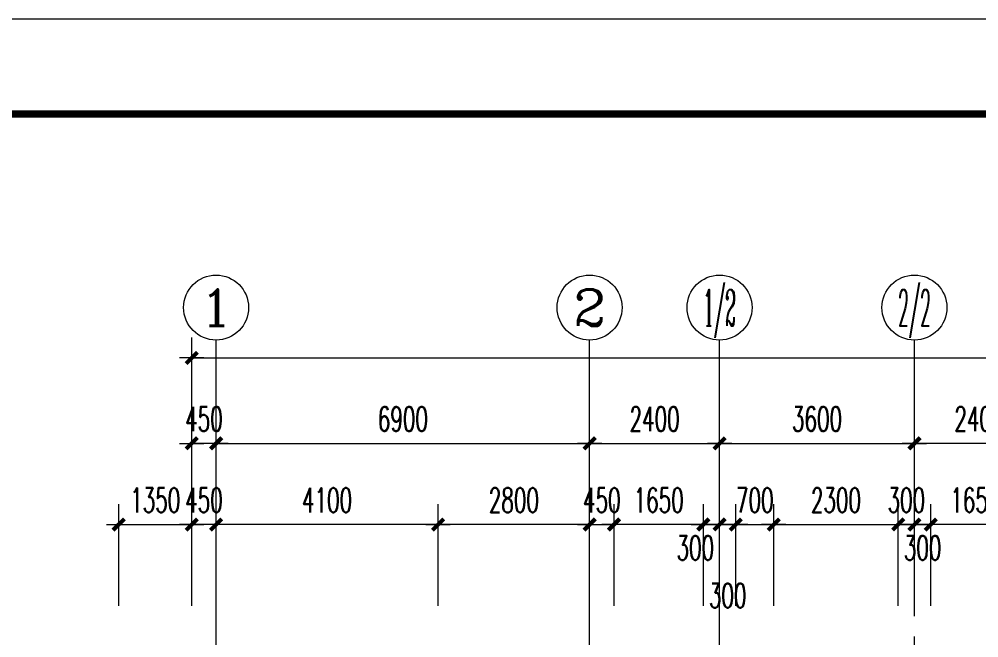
# Model space of a CAD drawing. Extents: x 1575758 to 1999219, y -897052 to -636879.
# Drawn here: x 1744357 to 1762084, y -760173 to -748741 of the extents above; entities that cross this region are included whole.
import ezdxf
from ezdxf.enums import TextEntityAlignment as Align

# ---------------------------------------------------------------- set-up
doc = ezdxf.new("R2010")
doc.units = 0
doc.header["$LTSCALE"] = 1500
doc.header["$MEASUREMENT"] = 0
doc.linetypes.add('CENTER', pattern=[2, 1.25, -0.25, 0.25, -0.25])
doc.layers.get('0').update_dxf_attribs({"linetype": 'CONTINUOUS', "lineweight": 5})
doc.layers.get('DEFPOINTS').update_dxf_attribs({"linetype": 'CONTINUOUS', "lineweight": 5})
for name, color, linetype, lineweight in [('AXIS', 7, 'CONTINUOUS', 5), ('AXIS_TEXT', 7, 'CONTINUOUS', 5), ('DOTE', 7, 'CENTER', 5), ('PUB_DIM', 7, 'CONTINUOUS', 5)]:
    doc.layers.add(name, color=color, linetype=linetype, lineweight=lineweight)
doc.styles.add('COMPLEX', font='COMPLEX')
doc.styles.add('DIM_FONT', font='romans.shx', dxfattribs={"width": 0.6})
doc.dimstyles.new('NORMAL', dxfattribs={"dimscale": 1.5, "dimtxt": 300, "dimasz": 1, "dimexe": 250, "dimexo": 300, "dimgap": 150, "dimtad": 1, "dimdec": 0, "dimdsep": 46, "dimtxsty": 'DIM_FONT', "dimblk1": '_DIMX', "dimblk2": '_DIMX', "dimsah": 1, "dimcen": 2.5, "dimdle": 0.3, "dimclrd": 256, "dimclre": 256, "dimclrt": 256, "dimadec": 0, "dimazin": 0, "dimtfac": 1, "dimtdec": 0, "dimtix": 1, "dimtmove": 2, "dimatfit": 3, "dimldrblk": '_DIMX', "dimfxl": 1, "dimtvp": 1, "dimtolj": 1, "dimtzin": 0, "dimlwd": -1, "dimlwe": -1, "dimarcsym": 0})

# ---------------------------------------------------------------- blocks, each defined once
blk = doc.blocks.new('_AXISO')
blk.add_circle((0, 0), 0.5)
at = {"layer": 'AXIS_TEXT', "style": 'COMPLEX', "width": 1.041667}
blk.add_attdef('A', text='', height=0.56, dxfattribs=at).set_placement((-0.25, -0.28), (0.25, -0.28), align=Align.FIT)
blk = doc.blocks.new('_DIMX')
blk.add_line((-150, 0), (150, 0))
at = {"const_width": 50}
blk.add_lwpolyline([(-70, -70), (70, 70)], dxfattribs=at)
blk = doc.blocks.new('*D1916')
at = {"layer": 'DEFPOINTS', "color": 0, "lineweight": 5}
for p in [(1754895, -756579), (1747995, -759729), (1754895, -759729)]:
    blk.add_point(p, dxfattribs=at)
at = {"layer": 'PUB_DIM'}
for p, q in [((1747995, -759279), (1747995, -756204)), ((1754895, -759279), (1754895, -756204)), ((1747996, -756579), (1754893, -756579))]:
    blk.add_line(p, q, dxfattribs=at)
at = {"layer": 'PUB_DIM', "xscale": 1.5, "yscale": 1.5, "zscale": 1.5, "rotation": 180}
blk.add_blockref('_DIMX', (1747995, -756579), dxfattribs=at)
at = {"layer": 'PUB_DIM', "xscale": 1.5, "yscale": 1.5, "zscale": 1.5}
blk.add_blockref('_DIMX', (1754895, -756579), dxfattribs=at)
at = {"layer": 'PUB_DIM', "insert": (1751445, -756129), "char_height": 450, "attachment_point": 5, "style": 'DIM_FONT'}
blk.add_mtext('\\A1;6900', dxfattribs=at)
blk = doc.blocks.new('*D1917')
at = {"layer": 'DEFPOINTS', "color": 0, "lineweight": 5}
for p in [(1757295, -756579), (1754895, -759729), (1757295, -759729)]:
    blk.add_point(p, dxfattribs=at)
at = {"layer": 'PUB_DIM'}
for p, q in [((1754895, -759279), (1754895, -756204)), ((1757295, -759279), (1757295, -756204)), ((1754896, -756579), (1757293, -756579))]:
    blk.add_line(p, q, dxfattribs=at)
at = {"layer": 'PUB_DIM', "xscale": 1.5, "yscale": 1.5, "zscale": 1.5, "rotation": 180}
blk.add_blockref('_DIMX', (1754895, -756579), dxfattribs=at)
at = {"layer": 'PUB_DIM', "xscale": 1.5, "yscale": 1.5, "zscale": 1.5}
blk.add_blockref('_DIMX', (1757295, -756579), dxfattribs=at)
at = {"layer": 'PUB_DIM', "insert": (1756095, -756129), "char_height": 450, "attachment_point": 5, "style": 'DIM_FONT'}
blk.add_mtext('\\A1;2400', dxfattribs=at)
blk = doc.blocks.new('*D1923')
at = {"layer": 'DEFPOINTS', "color": 0, "lineweight": 5}
for p in [(1760895, -756579), (1757295, -759729), (1760895, -759729)]:
    blk.add_point(p, dxfattribs=at)
at = {"layer": 'PUB_DIM'}
for p, q in [((1757295, -759279), (1757295, -756204)), ((1760895, -759279), (1760895, -756204)), ((1757296, -756579), (1760893, -756579))]:
    blk.add_line(p, q, dxfattribs=at)
at = {"layer": 'PUB_DIM', "xscale": 1.5, "yscale": 1.5, "zscale": 1.5, "rotation": 180}
blk.add_blockref('_DIMX', (1757295, -756579), dxfattribs=at)
at = {"layer": 'PUB_DIM', "xscale": 1.5, "yscale": 1.5, "zscale": 1.5}
blk.add_blockref('_DIMX', (1760895, -756579), dxfattribs=at)
at = {"layer": 'PUB_DIM', "insert": (1759095, -756129), "char_height": 450, "attachment_point": 5, "style": 'DIM_FONT'}
blk.add_mtext('\\A1;3600', dxfattribs=at)
blk = doc.blocks.new('*D1924')
at = {"layer": 'DEFPOINTS', "color": 0, "lineweight": 5}
for p in [(1760895, -756579), (1760895, -759729), (1763295, -759729)]:
    blk.add_point(p, dxfattribs=at)
at = {"layer": 'PUB_DIM'}
for p, q in [((1760895, -759279), (1760895, -756204)), ((1763295, -759279), (1763295, -756204)), ((1763293, -756579), (1760896, -756579))]:
    blk.add_line(p, q, dxfattribs=at)
at = {"layer": 'PUB_DIM', "xscale": 1.5, "yscale": 1.5, "zscale": 1.5, "rotation": 180}
blk.add_blockref('_DIMX', (1760895, -756579), dxfattribs=at)
at = {"layer": 'PUB_DIM', "xscale": 1.5, "yscale": 1.5, "zscale": 1.5}
blk.add_blockref('_DIMX', (1763295, -756579), dxfattribs=at)
at = {"layer": 'PUB_DIM', "insert": (1762095, -756129), "char_height": 450, "attachment_point": 5, "style": 'DIM_FONT'}
blk.add_mtext('\\A1;2400', dxfattribs=at)
blk = doc.blocks.new('*D1929')
at = {"layer": 'DEFPOINTS', "color": 0, "lineweight": 5}
for p in [(1761195, -758079), (1761195, -760029), (1762845, -760029)]:
    blk.add_point(p, dxfattribs=at)
at = {"layer": 'PUB_DIM'}
for p, q in [((1761195, -759579), (1761195, -757704)), ((1762845, -759579), (1762845, -757704)), ((1762843, -758079), (1761196, -758079))]:
    blk.add_line(p, q, dxfattribs=at)
at = {"layer": 'PUB_DIM', "xscale": 1.5, "yscale": 1.5, "zscale": 1.5}
for p, rotation in [((1761195, -758079), 179.9999999999879), ((1762845, -758079), 359.9999999999879)]:
    blk.add_blockref('_DIMX', p, dxfattribs=dict(at, rotation=rotation))
at = {"layer": 'PUB_DIM', "insert": (1762020, -757629), "char_height": 450, "attachment_point": 5, "style": 'DIM_FONT'}
blk.add_mtext('\\A1;1650', dxfattribs=at)
blk = doc.blocks.new('*D1931')
at = {"layer": 'DEFPOINTS', "color": 0, "lineweight": 5}
for p in [(1756995, -758079), (1756995, -760029), (1757295, -760029)]:
    blk.add_point(p, dxfattribs=at)
at = {"layer": 'PUB_DIM'}
for p, q in [((1756995, -759579), (1756995, -757704)), ((1757295, -759579), (1757295, -757704)), ((1756993, -758079), (1756992, -758079)), ((1757295, -758079), (1756995, -758079)), ((1757296, -758079), (1757298, -758079))]:
    blk.add_line(p, q, dxfattribs=at)
at = {"layer": 'PUB_DIM', "xscale": 1.5, "yscale": 1.5, "zscale": 1.5}
for p, rotation in [((1756995, -758079), 8.756855357630192e-05), ((1757295, -758079), 180.0000875685536)]:
    blk.add_blockref('_DIMX', p, dxfattribs=dict(at, rotation=rotation))
at = {"layer": 'PUB_DIM', "insert": (1756847, -758511), "char_height": 450, "attachment_point": 5, "rotation": 0.0001, "style": 'DIM_FONT'}
blk.add_mtext('\\A1;300', dxfattribs=at)
blk = doc.blocks.new('*D1932')
at = {"layer": 'DEFPOINTS', "color": 0, "lineweight": 5}
for p in [(1755345, -758079), (1755345, -760029), (1756995, -760029)]:
    blk.add_point(p, dxfattribs=at)
at = {"layer": 'PUB_DIM'}
for p, q in [((1755345, -759579), (1755345, -757704)), ((1756995, -759579), (1756995, -757704)), ((1756993, -758079), (1755346, -758079))]:
    blk.add_line(p, q, dxfattribs=at)
at = {"layer": 'PUB_DIM', "xscale": 1.5, "yscale": 1.5, "zscale": 1.5}
for p, rotation in [((1755345, -758079), 179.9999999999959), ((1756995, -758079), 359.999999999996)]:
    blk.add_blockref('_DIMX', p, dxfattribs=dict(at, rotation=rotation))
at = {"layer": 'PUB_DIM', "insert": (1756170, -757629), "char_height": 450, "attachment_point": 5, "style": 'DIM_FONT'}
blk.add_mtext('\\A1;1650', dxfattribs=at)
blk = doc.blocks.new('*D1933')
at = {"layer": 'DEFPOINTS', "color": 0, "lineweight": 5}
for p in [(1752095, -758079), (1752095, -760029), (1754895, -760029)]:
    blk.add_point(p, dxfattribs=at)
at = {"layer": 'PUB_DIM'}
for p, q in [((1752095, -759579), (1752095, -757704)), ((1754895, -759579), (1754895, -757704)), ((1754893, -758079), (1752096, -758079))]:
    blk.add_line(p, q, dxfattribs=at)
at = {"layer": 'PUB_DIM', "xscale": 1.5, "yscale": 1.5, "zscale": 1.5}
for p, rotation in [((1752095, -758079), 180.0000079412412), ((1754895, -758079), 7.941241184639125e-06)]:
    blk.add_blockref('_DIMX', p, dxfattribs=dict(at, rotation=rotation))
at = {"layer": 'PUB_DIM', "insert": (1753495, -757629), "char_height": 450, "attachment_point": 5, "rotation": 0, "style": 'DIM_FONT'}
blk.add_mtext('\\A1;2800', dxfattribs=at)
blk = doc.blocks.new('*D1988')
at = {"layer": 'DEFPOINTS', "color": 0, "lineweight": 5}
for p in [(1825495, -755000), (1825495, -759570), (1747545, -759876)]:
    blk.add_point(p, dxfattribs=at)
at = {"layer": 'PUB_DIM'}
for p, q in [((1747545, -759426), (1747545, -754625)), ((1825495, -759120), (1825495, -754625)), ((1747546, -755000), (1825493, -755000))]:
    blk.add_line(p, q, dxfattribs=at)
at = {"layer": 'PUB_DIM', "xscale": 1.5, "yscale": 1.5, "zscale": 1.5, "rotation": 180}
blk.add_blockref('_DIMX', (1747545, -755000), dxfattribs=at)
at = {"layer": 'PUB_DIM', "xscale": 1.5, "yscale": 1.5, "zscale": 1.5}
blk.add_blockref('_DIMX', (1825495, -755000), dxfattribs=at)
at = {"layer": 'PUB_DIM', "insert": (1786520, -754550), "char_height": 450, "attachment_point": 5, "style": 'DIM_FONT'}
blk.add_mtext('\\A1;77950', dxfattribs=at)
blk = doc.blocks.new('*D1991')
at = {"layer": 'DEFPOINTS', "color": 0, "lineweight": 5}
for p in [(1747545, -758079), (1746195, -760029), (1747545, -760029)]:
    blk.add_point(p, dxfattribs=at)
at = {"layer": 'PUB_DIM'}
for p, q in [((1746195, -759579), (1746195, -757704)), ((1747545, -759579), (1747545, -757704)), ((1746193, -758079), (1746192, -758079)), ((1746195, -758079), (1747545, -758079)), ((1747546, -758079), (1747548, -758079))]:
    blk.add_line(p, q, dxfattribs=at)
at = {"layer": 'PUB_DIM', "xscale": 1.5, "yscale": 1.5, "zscale": 1.5}
blk.add_blockref('_DIMX', (1746195, -758079), dxfattribs=at)
at = {"layer": 'PUB_DIM', "xscale": 1.5, "yscale": 1.5, "zscale": 1.5, "rotation": 180}
blk.add_blockref('_DIMX', (1747545, -758079), dxfattribs=at)
at = {"layer": 'PUB_DIM', "insert": (1746870, -757629), "char_height": 450, "attachment_point": 5, "style": 'DIM_FONT'}
blk.add_mtext('\\A1;1350', dxfattribs=at)
blk = doc.blocks.new('*D1992')
at = {"layer": 'AXIS'}
for p, q in [((1747545, -759279), (1747545, -756204)), ((1747995, -759279), (1747995, -756204)), ((1747543, -756579), (1747542, -756579)), ((1747995, -756579), (1747545, -756579)), ((1747996, -756579), (1747998, -756579))]:
    blk.add_line(p, q, dxfattribs=at)
at = {"layer": 'DEFPOINTS', "color": 0, "lineweight": 5}
for p in [(1747545, -756579), (1747545, -759729), (1747995, -759729)]:
    blk.add_point(p, dxfattribs=at)
at = {"layer": 'AXIS', "xscale": 1.5, "yscale": 1.5, "zscale": 1.5}
blk.add_blockref('_DIMX', (1747545, -756579), dxfattribs=at)
at = {"layer": 'AXIS', "xscale": 1.5, "yscale": 1.5, "zscale": 1.5, "rotation": 180}
blk.add_blockref('_DIMX', (1747995, -756579), dxfattribs=at)
at = {"layer": 'AXIS', "insert": (1747770, -756129), "char_height": 450, "attachment_point": 5, "style": 'DIM_FONT'}
blk.add_mtext('\\A1;450', dxfattribs=at)
blk = doc.blocks.new('*D1993')
at = {"layer": 'DEFPOINTS', "color": 0, "lineweight": 5}
for p in [(1747545, -758079), (1747545, -760029), (1747995, -760029)]:
    blk.add_point(p, dxfattribs=at)
at = {"layer": 'PUB_DIM'}
for p, q in [((1747545, -759579), (1747545, -757704)), ((1747995, -759579), (1747995, -757704)), ((1747543, -758079), (1747542, -758079)), ((1747995, -758079), (1747545, -758079)), ((1747996, -758079), (1747998, -758079))]:
    blk.add_line(p, q, dxfattribs=at)
at = {"layer": 'PUB_DIM', "xscale": 1.5, "yscale": 1.5, "zscale": 1.5}
for p, rotation in [((1747545, -758079), 0.0001217643675367015), ((1747995, -758079), 180.0001217643675)]:
    blk.add_blockref('_DIMX', p, dxfattribs=dict(at, rotation=rotation))
at = {"layer": 'PUB_DIM', "insert": (1747770, -757629), "char_height": 450, "attachment_point": 5, "rotation": 0.0001, "style": 'DIM_FONT'}
blk.add_mtext('\\A1;450', dxfattribs=at)
blk = doc.blocks.new('*D1994')
at = {"layer": 'DEFPOINTS', "color": 0, "lineweight": 5}
for p in [(1755345, -758079), (1754895, -760029), (1755345, -760029)]:
    blk.add_point(p, dxfattribs=at)
at = {"layer": 'PUB_DIM'}
for p, q in [((1754895, -759579), (1754895, -757704)), ((1755345, -759579), (1755345, -757704)), ((1754893, -758079), (1754892, -758079)), ((1754895, -758079), (1755345, -758079)), ((1755346, -758079), (1755348, -758079))]:
    blk.add_line(p, q, dxfattribs=at)
at = {"layer": 'PUB_DIM', "xscale": 1.5, "yscale": 1.5, "zscale": 1.5}
for p, rotation in [((1754895, -758079), 0.0001623559828178855), ((1755345, -758079), 180.0001623559828)]:
    blk.add_blockref('_DIMX', p, dxfattribs=dict(at, rotation=rotation))
at = {"layer": 'PUB_DIM', "insert": (1755120, -757629), "char_height": 450, "attachment_point": 5, "rotation": 0.0002, "style": 'DIM_FONT'}
blk.add_mtext('\\A1;450', dxfattribs=at)
blk = doc.blocks.new('*D1995')
at = {"layer": 'DEFPOINTS', "color": 0, "lineweight": 5}
for p in [(1761195, -758079), (1760895, -760029), (1761195, -760029)]:
    blk.add_point(p, dxfattribs=at)
at = {"layer": 'PUB_DIM'}
for p, q in [((1760895, -759579), (1760895, -757704)), ((1761195, -759579), (1761195, -757704)), ((1760893, -758079), (1760892, -758079)), ((1760895, -758079), (1761195, -758079)), ((1761196, -758079), (1761198, -758079))]:
    blk.add_line(p, q, dxfattribs=at)
at = {"layer": 'PUB_DIM', "xscale": 1.5, "yscale": 1.5, "zscale": 1.5}
for p, rotation in [((1760895, -758079), 0.0004728898881278809), ((1761195, -758079), 180.0004728898881)]:
    blk.add_blockref('_DIMX', p, dxfattribs=dict(at, rotation=rotation))
at = {"layer": 'PUB_DIM', "insert": (1761045, -758511), "char_height": 450, "attachment_point": 5, "rotation": 0.0005, "style": 'DIM_FONT'}
blk.add_mtext('\\A1;300', dxfattribs=at)
blk = doc.blocks.new('*D2029')
at = {"layer": 'DEFPOINTS', "color": 0, "lineweight": 5}
for p in [(1758295, -758079), (1757595, -760029), (1758295, -760029)]:
    blk.add_point(p, dxfattribs=at)
at = {"layer": 'PUB_DIM'}
for p, q in [((1757595, -759579), (1757595, -757704)), ((1758295, -759579), (1758295, -757704)), ((1757593, -758079), (1757592, -758079)), ((1757595, -758079), (1758295, -758079)), ((1758296, -758079), (1758298, -758079))]:
    blk.add_line(p, q, dxfattribs=at)
at = {"layer": 'PUB_DIM', "xscale": 1.5, "yscale": 1.5, "zscale": 1.5}
blk.add_blockref('_DIMX', (1757595, -758079), dxfattribs=at)
at = {"layer": 'PUB_DIM', "xscale": 1.5, "yscale": 1.5, "zscale": 1.5, "rotation": 180}
blk.add_blockref('_DIMX', (1758295, -758079), dxfattribs=at)
at = {"layer": 'PUB_DIM', "insert": (1757945, -757629), "char_height": 450, "attachment_point": 5, "style": 'DIM_FONT'}
blk.add_mtext('\\A1;700', dxfattribs=at)
blk = doc.blocks.new('*D2030')
at = {"layer": 'DEFPOINTS', "color": 0, "lineweight": 5}
for p in [(1760895, -758079), (1760595, -760029), (1760895, -760029)]:
    blk.add_point(p, dxfattribs=at)
at = {"layer": 'PUB_DIM'}
for p, q in [((1760595, -759579), (1760595, -757704)), ((1760895, -759579), (1760895, -757704)), ((1760593, -758079), (1760592, -758079)), ((1760595, -758079), (1760895, -758079)), ((1760896, -758079), (1760898, -758079))]:
    blk.add_line(p, q, dxfattribs=at)
at = {"layer": 'PUB_DIM', "xscale": 1.5, "yscale": 1.5, "zscale": 1.5}
blk.add_blockref('_DIMX', (1760595, -758079), dxfattribs=at)
at = {"layer": 'PUB_DIM', "xscale": 1.5, "yscale": 1.5, "zscale": 1.5, "rotation": 180}
blk.add_blockref('_DIMX', (1760895, -758079), dxfattribs=at)
at = {"layer": 'PUB_DIM', "insert": (1760745, -757629), "char_height": 450, "attachment_point": 5, "style": 'DIM_FONT'}
blk.add_mtext('\\A1;300', dxfattribs=at)
blk = doc.blocks.new('*D2031')
at = {"layer": 'DEFPOINTS', "color": 0, "lineweight": 5}
for p in [(1757295, -758079), (1757295, -760029), (1757595, -760029)]:
    blk.add_point(p, dxfattribs=at)
at = {"layer": 'PUB_DIM'}
for p, q in [((1757295, -759579), (1757295, -757704)), ((1757595, -759579), (1757595, -757704)), ((1757293, -758079), (1757292, -758079)), ((1757595, -758079), (1757295, -758079)), ((1757596, -758079), (1757598, -758079))]:
    blk.add_line(p, q, dxfattribs=at)
at = {"layer": 'PUB_DIM', "xscale": 1.5, "yscale": 1.5, "zscale": 1.5}
blk.add_blockref('_DIMX', (1757295, -758079), dxfattribs=at)
at = {"layer": 'PUB_DIM', "xscale": 1.5, "yscale": 1.5, "zscale": 1.5, "rotation": 180}
blk.add_blockref('_DIMX', (1757595, -758079), dxfattribs=at)
at = {"layer": 'PUB_DIM', "insert": (1757445, -759393), "char_height": 450, "attachment_point": 5, "style": 'DIM_FONT'}
blk.add_mtext('\\A1;300', dxfattribs=at)
blk = doc.blocks.new('*D2178')
at = {"layer": 'DEFPOINTS', "color": 0, "lineweight": 5}
for p in [(1760595, -758079), (1758295, -760029), (1760595, -760029)]:
    blk.add_point(p, dxfattribs=at)
at = {"layer": 'PUB_DIM'}
for p, q in [((1758295, -759579), (1758295, -757704)), ((1760595, -759579), (1760595, -757704)), ((1758296, -758079), (1760593, -758079))]:
    blk.add_line(p, q, dxfattribs=at)
at = {"layer": 'PUB_DIM', "xscale": 1.5, "yscale": 1.5, "zscale": 1.5, "rotation": 180}
blk.add_blockref('_DIMX', (1758295, -758079), dxfattribs=at)
at = {"layer": 'PUB_DIM', "xscale": 1.5, "yscale": 1.5, "zscale": 1.5}
blk.add_blockref('_DIMX', (1760595, -758079), dxfattribs=at)
at = {"layer": 'PUB_DIM', "insert": (1759445, -757629), "char_height": 450, "attachment_point": 5, "style": 'DIM_FONT'}
blk.add_mtext('\\A1;2300', dxfattribs=at)
blk = doc.blocks.new('*D2282')
at = {"layer": 'DEFPOINTS', "color": 0, "lineweight": 5}
for p in [(1747995, -758079), (1747995, -760029), (1752095, -760029)]:
    blk.add_point(p, dxfattribs=at)
at = {"layer": 'PUB_DIM'}
for p, q in [((1747995, -759579), (1747995, -757704)), ((1752095, -759579), (1752095, -757704)), ((1752093, -758079), (1747996, -758079))]:
    blk.add_line(p, q, dxfattribs=at)
at = {"layer": 'PUB_DIM', "xscale": 1.5, "yscale": 1.5, "zscale": 1.5}
for p, rotation in [((1747995, -758079), 180.0000079412416), ((1752095, -758079), 7.941241584319416e-06)]:
    blk.add_blockref('_DIMX', p, dxfattribs=dict(at, rotation=rotation))
at = {"layer": 'PUB_DIM', "insert": (1750045, -757629), "char_height": 450, "attachment_point": 5, "rotation": 0, "style": 'DIM_FONT'}
blk.add_mtext('\\A1;4100', dxfattribs=at)

msp = doc.modelspace()

# ---------------------------------------------------------------- linework, layer by layer
at = {"layer": 'AXIS'}
msp.add_line((1747994.7, -759728.7), (1747994.6, -754670.1), dxfattribs=at)
at = {"layer": 'AXIS', "color": 250}
msp.add_lwpolyline([(1719244.9, -748740.9), (1719244.9, -850054.3), (1855965.4, -850054.3), (1855965.4, -748740.9)], close=True, dxfattribs=at)
at = {"layer": 'AXIS', "color": 0, "const_width": 140.2}
msp.add_lwpolyline([(1720997.7, -750493.7), (1720997.7, -848301.5), (1854212.6, -848301.5), (1854212.6, -750493.7)], close=True, dxfattribs=at)
at = {"layer": 'DOTE'}
for p, q in [((1757294.6, -806372.3), (1757294.6, -759701.8)), ((1760894.6, -798772.3), (1760894.6, -759701.8))]:
    msp.add_line(p, q, dxfattribs=at)
at = {"layer": 'PUB_DIM'}
for p, q in [((1754894.7, -759728.7), (1754894.6, -754670.1)), ((1757294.7, -759728.7), (1757294.6, -754670.1)), ((1760894.7, -759728.7), (1760894.6, -754670.1)), ((1747994.6, -823922.9), (1747994.6, -759701.8)), ((1754894.6, -823922.9), (1754894.6, -759701.8))]:
    msp.add_line(p, q, dxfattribs=at)

# ---------------------------------------------------------------- block references
ref = msp.add_blockref('_AXISO', (1747994.6, -754070.1), dxfattribs=dict(at, xscale=1200, yscale=1200, zscale=1200))
ref.add_attrib('A', '1', dxfattribs={"layer": 'AXIS_TEXT', "height": 672, "style": 'COMPLEX', "width": 2.083333}).set_placement((1747694.6, -754406.1), (1748294.6, -754406.1), align=Align.FIT)
ref = msp.add_blockref('_AXISO', (1754894.6, -754070.1), dxfattribs=dict(at, xscale=1200, yscale=1200, zscale=1200))
ref.add_attrib('A', '2', dxfattribs={"layer": 'AXIS_TEXT', "height": 672, "style": 'COMPLEX', "width": 1.339286}).set_placement((1754594.6, -754406.1), (1755194.6, -754406.1), align=Align.FIT)
ref = msp.add_blockref('_AXISO', (1757294.6, -754070.1), dxfattribs=dict(at, xscale=1200, yscale=1200, zscale=1200))
ref.add_attrib('A', '1/2', dxfattribs={"layer": 'AXIS_TEXT', "height": 672, "style": 'COMPLEX', "width": 0.367647}).set_placement((1756994.6, -754406.1), (1757594.6, -754406.1), align=Align.FIT)
ref = msp.add_blockref('_AXISO', (1760894.6, -754070.1), dxfattribs=dict(at, xscale=1200, yscale=1200, zscale=1200))
ref.add_attrib('A', '2/2', dxfattribs={"layer": 'AXIS_TEXT', "height": 672, "style": 'COMPLEX', "width": 0.334821}).set_placement((1760594.6, -754406.1), (1761194.6, -754406.1), align=Align.FIT)

# ---------------------------------------------------------------- dimensions: what is measured, and where the dimension line sits
at = {"layer": 'AXIS'}
dim = msp.add_linear_dim(base=(1747544.7, -756578.7), p1=(1747994.7, -759728.7), p2=(1747544.7, -759728.7), dimstyle='NORMAL', dxfattribs=at)
dim.commit()
dim.dimension.update_dxf_attribs({"geometry": '*D1992', "text_midpoint": (1747769.7, -756128.7)})
at = {"layer": 'PUB_DIM'}
for base, p1, p2, picture, middle in [((1825494.7, -754999.6), (1747544.7, -759875.6), (1825494.7, -759569.9), '*D1988', (1786519.7, -754549.6)), ((1754894.7, -756578.7), (1747994.7, -759728.7), (1754894.7, -759728.7), '*D1916', (1751444.7, -756128.7)), ((1757294.7, -756578.7), (1754894.7, -759728.7), (1757294.7, -759728.7), '*D1917', (1756094.7, -756128.7)), ((1760894.7, -756578.7), (1757294.7, -759728.7), (1760894.7, -759728.7), '*D1923', (1759094.7, -756128.7)), ((1760894.7, -756578.7), (1763294.7, -759728.7), (1760894.7, -759728.7), '*D1924', (1762094.7, -756128.7)), ((1758294.6, -758079.4), (1757594.7, -760029.4), (1758294.6, -760029.4), '*D2029', (1757944.7, -757629.4)), ((1760594.7, -758079.4), (1758294.6, -760029.4), (1760594.7, -760029.4), '*D2178', (1759444.7, -757629.4)), ((1760894.7, -758079.4), (1760594.7, -760029.4), (1760894.7, -760029.4), '*D2030', (1760744.7, -757629.4))]:
    dim = msp.add_linear_dim(base=base, p1=p1, p2=p2, dimstyle='NORMAL', dxfattribs=at)
    dim.commit()
    dim.dimension.update_dxf_attribs({"geometry": picture, "text_midpoint": middle})
for p1, p2, distance, picture, middle in [((1746194.7, -760028.7), (1747544.7, -760028.7), 1950, '*D1991', (1746869.7, -757628.7)), ((1747994.7, -760028.7), (1747544.7, -760028.7), -1950, '*D1993', (1747769.7, -757628.7)), ((1752094.7, -760028.7), (1747994.7, -760028.7), -1950, '*D2282', (1750044.7, -757628.7)), ((1754894.7, -760028.7), (1752094.7, -760028.7), -1950, '*D1933', (1753494.7, -757628.7)), ((1754894.7, -760028.7), (1755344.7, -760028.7), 1950, '*D1994', (1755119.7, -757628.7)), ((1756994.7, -760028.7), (1755344.7, -760028.7), -1950, '*D1932', (1756169.7, -757628.7)), ((1762844.7, -760028.7), (1761194.7, -760028.7), -1950, '*D1929', (1762019.7, -757628.7))]:
    dim = msp.add_aligned_dim(p1=p1, p2=p2, distance=distance, dimstyle='NORMAL', dxfattribs=at)
    dim.commit()
    dim.dimension.update_dxf_attribs({"geometry": picture, "text_midpoint": middle})
for base, p1, p2, angle, picture, middle in [((1756994.7, -758078.7), (1757294.7, -760028.7), (1756994.7, -760028.7), 180.00009, '*D1931', (1756846.7, -758510.7)), ((1761194.7, -758078.7), (1760894.7, -760028.7), (1761194.7, -760028.7), 0.00047, '*D1995', (1761044.7, -758510.7))]:
    dim = msp.add_linear_dim(base=base, p1=p1, p2=p2, angle=angle, dimstyle='NORMAL', dxfattribs=at)
    dim.commit()
    dim.dimension.update_dxf_attribs({"geometry": picture, "text_midpoint": middle, "dimtype": 161})
dim = msp.add_linear_dim(base=(1757294.7, -758079.4), p1=(1757594.7, -760029.4), p2=(1757294.7, -760029.4), dimstyle='NORMAL', dxfattribs=at)
dim.commit()
dim.dimension.update_dxf_attribs({"geometry": '*D2031', "text_midpoint": (1757444.7, -759393.4), "dimtype": 160})

doc.saveas('drawing.dxf')
